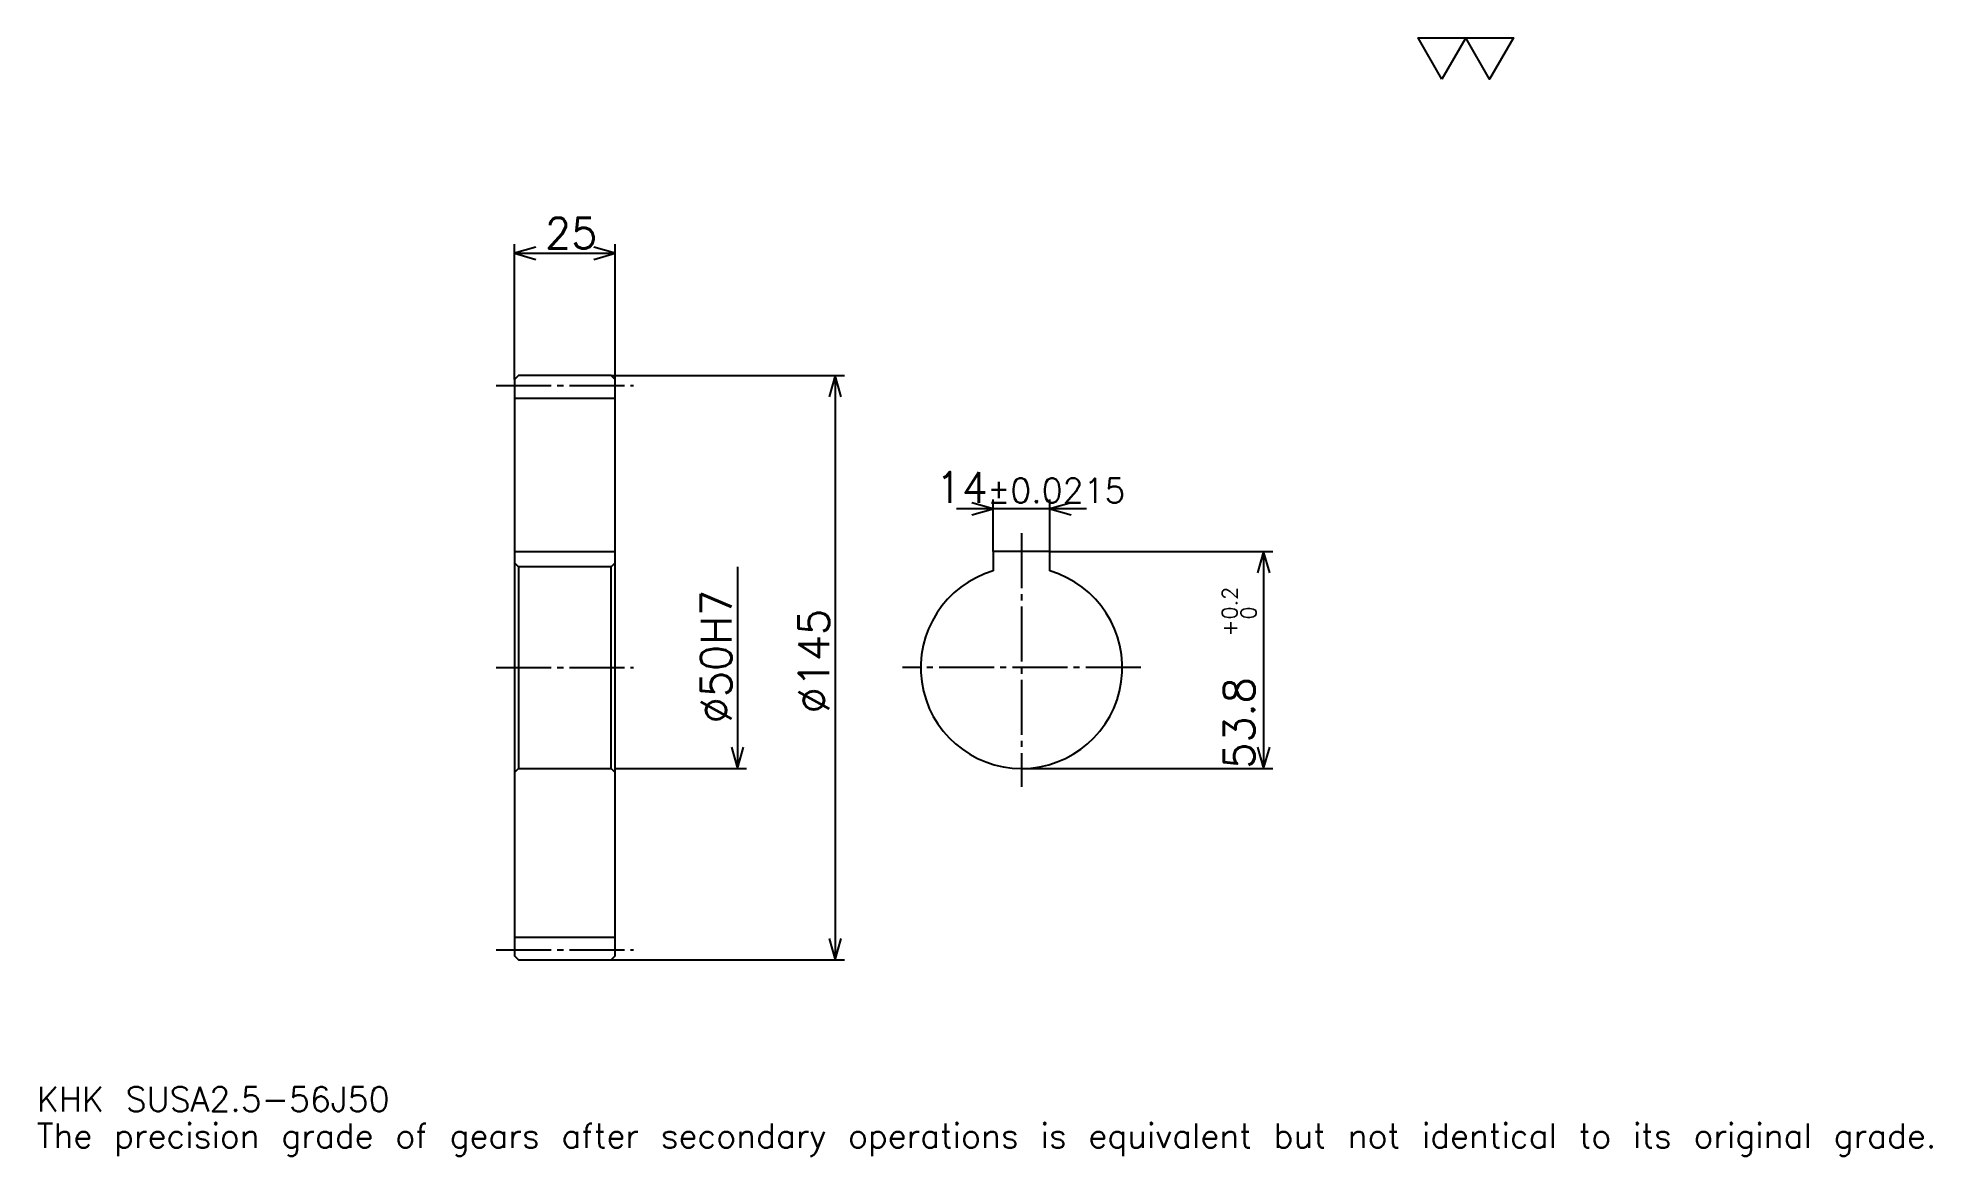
# Model space of a CAD drawing. Extents: x 15 to 485, y 6 to 283.
import ezdxf

# ---------------------------------------------------------------- set-up
doc = ezdxf.new("R2010")
doc.units = 0
doc.linetypes.add('DASHDOT', pattern=[18.179349, 13.634511, -1.514946, 1.514946, -1.514946])
doc.layers.get('0').update_dxf_attribs({"linetype": 'CONTINUOUS'})
doc.layers.add('DASHDOT', color=6, linetype='DASHDOT')
doc.styles.add('KANJI', font='TXT', dxfattribs={"bigfont": 'BIGFONT'})

msp = doc.modelspace()

# ---------------------------------------------------------------- linework, layer by layer
at = {"color": 5}
for p, q in [((133.599182, 199.215347), (133.599182, 231.786682)), ((158.599182, 199.215347), (158.599182, 231.786682)), ((133.599182, 229.514252), (158.599182, 229.514252)), ((133.599182, 198.215347), (133.599182, 199.215347)), ((157.599182, 199.215347), (158.599182, 199.215347)), ((158.599182, 199.215347), (215.409637, 199.215347)), ((158.599182, 198.215347), (158.599182, 199.215347)), ((213.137222, 199.215347), (213.137222, 54.215347)), ((275.436157, 166.119965), (243.25679, 166.119965)), ((252.346466, 155.51535), (252.346466, 168.39238)), ((266.346466, 155.51535), (266.346466, 168.39238)), ((266.346466, 155.51535), (321.641968, 155.51535)), ((319.369568, 155.51535), (319.369568, 101.715347)), ((188.898102, 151.715347), (188.898102, 101.715347)), ((158.599182, 101.715347), (191.170517, 101.715347)), ((259.346466, 101.715347), (321.641968, 101.715347)), ((157.599182, 54.215347), (158.599182, 54.215347)), ((158.599182, 54.215347), (215.409637, 54.215347))]:
    msp.add_line(p, q, dxfattribs=at)
at = {"color": 4}
for p, q in [((133.599182, 193.590347), (158.599182, 193.590347)), ((133.599182, 155.51535), (158.599182, 155.51535)), ((158.599182, 152.715347), (157.599182, 151.715347)), ((133.599182, 100.715347), (134.599182, 101.715347)), ((158.599182, 100.715347), (157.599182, 101.715347)), ((133.599182, 59.840347), (158.599182, 59.840347))]:
    msp.add_line(p, q, dxfattribs=at)
at = {"color": 7}
msp.add_lwpolyline([(363.586945, 272.690216), (357.67865, 282.931244), (381.311798, 282.931244), (375.403534, 272.690216), (369.495239, 282.931244), (363.586945, 272.690216)], dxfattribs=at)
at = {"color": 5}
for points in [[(138.901489, 231.029205), (133.599182, 229.514252), (138.901489, 227.999313)], [(153.296875, 227.999313), (158.599182, 229.514252), (153.296875, 231.029205)], [(214.652161, 193.91304), (213.137222, 199.215347), (211.622284, 193.91304)], [(247.044159, 164.605011), (252.346466, 166.119965), (247.044159, 167.634918)], [(271.648773, 167.634918), (266.346466, 166.119965), (271.648773, 164.605011)], [(320.884521, 150.213043), (319.369568, 155.51535), (317.854614, 150.213043)], [(187.383148, 107.017654), (188.898102, 101.715347), (190.41304, 107.017654)], [(317.854614, 107.017654), (319.369568, 101.715347), (320.884521, 107.017654)], [(211.622284, 59.517654), (213.137222, 54.215347), (214.652161, 59.517654)]]:
    msp.add_lwpolyline(points, dxfattribs=at)
at = {"color": 4}
for points in [[(133.599182, 100.715347), (133.599182, 55.215347), (134.599182, 54.215347), (157.599182, 54.215347), (158.599182, 55.215347), (158.599182, 198.215347), (157.599182, 199.215347), (134.599182, 199.215347), (133.599182, 198.215347), (133.599182, 100.715347)], [(266.346466, 150.715347), (266.346466, 155.51535), (252.346466, 155.51535), (252.346466, 150.715347)], [(133.599182, 152.715347), (134.599182, 151.715347), (134.599182, 101.715347), (157.599182, 101.715347), (157.599182, 151.715347), (134.599182, 151.715347)]]:
    msp.add_lwpolyline(points, dxfattribs=at)
msp.add_arc((259.346466, 126.715347), 25, 106.26020456, 73.73979544, dxfattribs=at)
at = {"layer": 'DASHDOT', "color": 7}
for p, q in [((129.054352, 196.715347), (163.144012, 196.715347)), ((259.346466, 160.060181), (259.346466, 97.170509)), ((129.054352, 126.715347), (163.144012, 126.715347)), ((288.891296, 126.715347), (229.801636, 126.715347)), ((129.054352, 56.715347), (163.144012, 56.715347))]:
    msp.add_line(p, q, dxfattribs=at)

# ---------------------------------------------------------------- texts
at = {"color": 7, "style": 'KANJI'}
for s, height, p in [('25', 7.574728, (141.175613, 230.726227)), ('14', 7.574728, (238.029678, 167.634918)), ('%%p0.0215', 6.059783, (250.830048, 167.634918)), ('KHK SUSA2.5-56J50', 6.059783, (15.149457, 16.664402)), ('The precision grade of gears after secondary operations is equivalent but not identical to its original grade.', 6.059783, (15.149457, 7.574728))]:
    msp.add_text(s, height=height, dxfattribs=at).set_placement(p)
for s, height, p in [('0.2', 3.787364, (312.855286, 138.665344)), ('%%c50H7', 7.574728, (187.383148, 112.891464)), ('0', 3.787364, (317.551636, 138.665344)), ('%%c145', 7.574728, (211.622284, 115.353256)), ('+', 3.787364, (312.855286, 134.423508)), ('53.8', 7.574728, (317.097168, 101.637085))]:
    msp.add_text(s, height=height, rotation=90, dxfattribs=at).set_placement(p)

doc.saveas('drawing.dxf')
